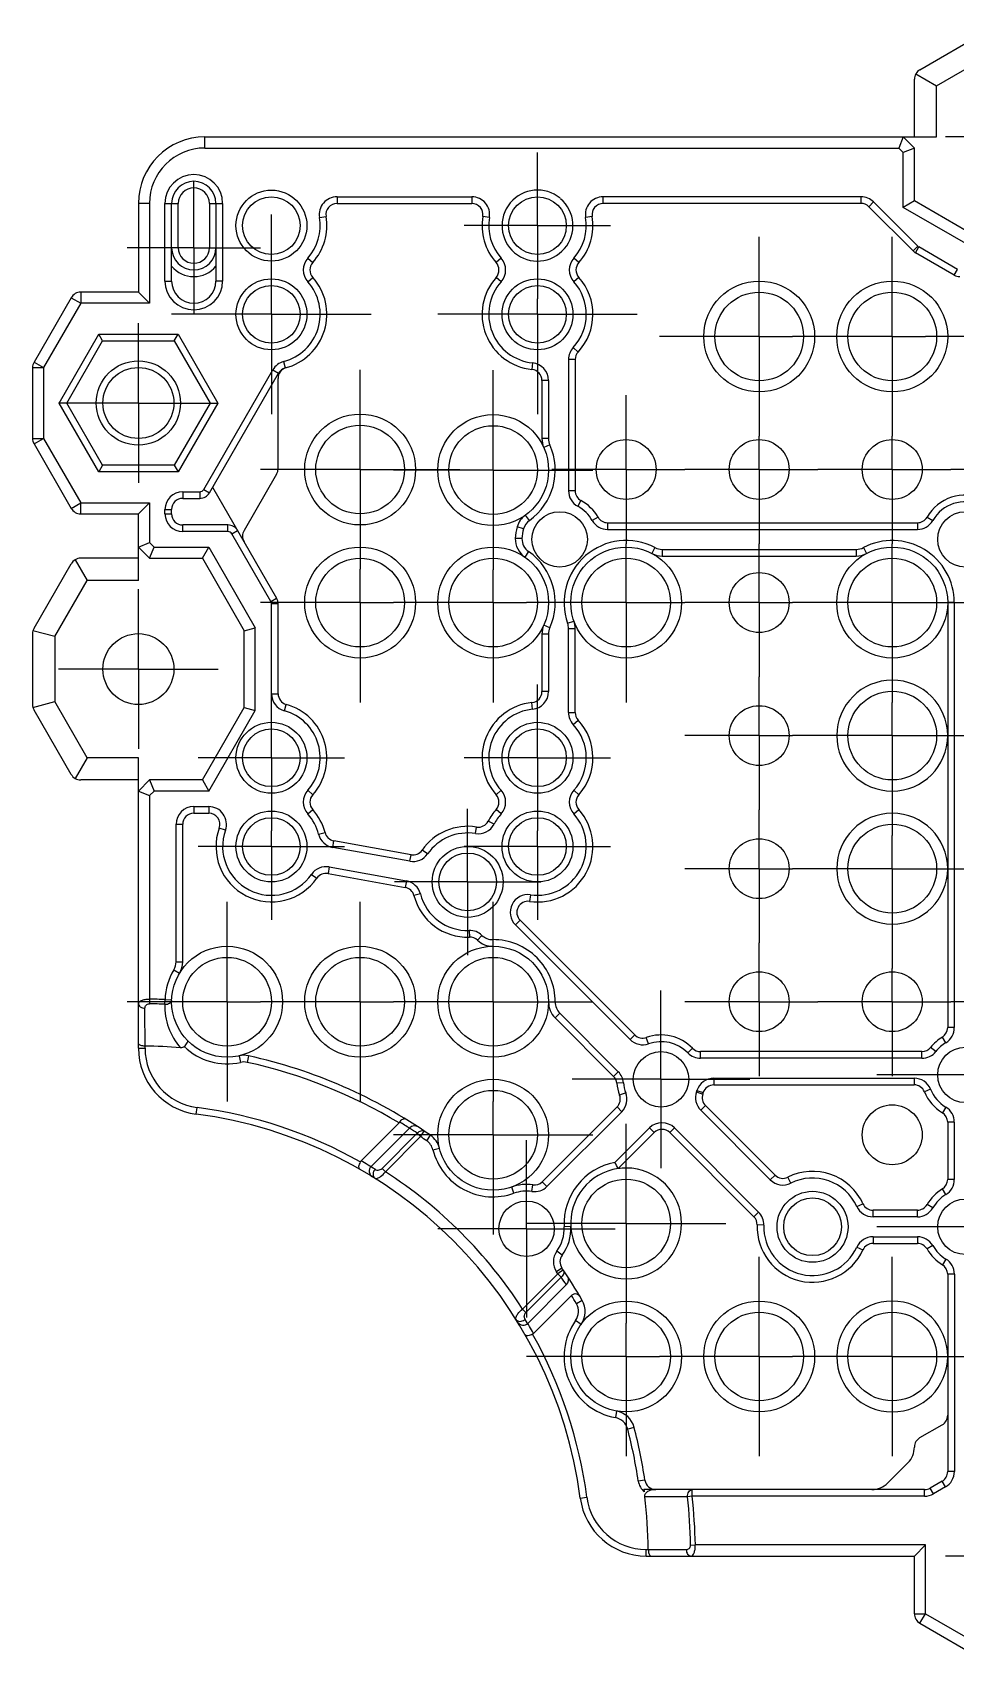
# Model space of a CAD drawing. Header units: millimetres. Extents: x 0 to 297, y 0 to 210.
# Drawn here: x 202.5 to 223.31, y 65.55 to 102.25 of the extents above; entities that cross this region are included whole.
import ezdxf

# ---------------------------------------------------------------- set-up
doc = ezdxf.new("R2010")
doc.units = ezdxf.units.MM
doc.header["$LTSCALE"] = 16.335
doc.linetypes.add('CENTER', pattern=[0.6, 0.375, -0.075, 0.075, -0.075])
doc.layers.get('0').update_dxf_attribs({"linetype": 'CONTINUOUS'})
doc.layers.add('3_ALL_AXES', color=7, linetype='CONTINUOUS')
doc.layers.add('7_ALL_FEATURES', color=7, linetype='CONTINUOUS')

msp = doc.modelspace()

# ---------------------------------------------------------------- linework, layer by layer
at = {"color": 7, "linetype": 'Continuous'}
msp.add_line((222.24002, 70.00205), (221.78291, 69.54495), dxfattribs=at)
for centre, radius, start, end in [((222.63647, 70.35224), 0.25, 120, 179.228127), ((221.88647, 70.35561), 0.5, 315, 360), ((221.42936, 69.8985), 0.5, 270, 315)]:
    msp.add_arc(centre, radius, start, end, dxfattribs=at)
at = {"layer": '3_ALL_AXES', "color": 7, "linetype": 'CENTER'}
for p, q in [((224.88647, 99.8985), (223.08647, 99.8985)), ((213.88647, 98.1485), (213.88647, 99.5485)), ((206.13647, 97.3985), (206.13647, 98.8985)), ((207.88647, 95.8985), (207.88647, 98.1485)), ((213.88647, 97.8985), (213.88647, 98.1485)), ((213.88647, 97.8985), (212.23647, 97.8985)), ((213.88647, 97.8985), (213.88647, 96.2485)), ((213.88647, 97.8985), (215.53647, 97.8985)), ((218.88647, 95.3985), (218.88647, 97.6485)), ((221.88647, 95.3985), (221.88647, 97.6485)), ((206.13647, 97.3985), (204.63647, 97.3985)), ((206.13647, 97.3985), (206.13647, 95.8985)), ((206.13647, 97.3985), (207.63647, 97.3985)), ((213.88647, 95.8985), (213.88647, 96.2485)), ((207.88647, 95.8985), (205.63647, 95.8985)), ((207.88647, 95.8985), (207.88647, 93.6485)), ((207.88647, 95.8985), (210.13647, 95.8985)), ((212.23647, 95.8985), (211.63647, 95.8985)), ((213.88647, 95.8985), (212.23647, 95.8985)), ((213.88647, 95.8985), (213.88647, 94.2485)), ((213.88647, 95.8985), (215.53647, 95.8985)), ((215.53647, 95.8985), (216.13647, 95.8985)), ((204.88647, 93.8985), (204.88647, 95.6985)), ((218.88647, 95.3985), (216.63647, 95.3985)), ((218.88647, 95.3985), (218.88647, 93.1485)), ((218.88647, 95.3985), (219.63647, 95.3985)), ((221.88647, 95.3985), (219.63647, 95.3985)), ((221.88647, 95.3985), (221.88647, 93.1485)), ((221.88647, 95.3985), (222.63647, 95.3985)), ((224.88647, 95.3985), (222.63647, 95.3985)), ((209.88647, 92.3985), (209.88647, 94.6485)), ((212.88647, 92.38652), (212.88647, 94.63652)), ((213.88647, 94.2485), (213.88647, 93.6485)), ((215.88647, 92.3985), (215.88647, 94.0735)), ((204.88647, 93.8985), (203.08647, 93.8985)), ((204.88647, 93.8985), (204.88647, 92.0985)), ((204.88647, 93.8985), (206.68647, 93.8985)), ((218.88647, 92.3985), (218.88647, 93.1485)), ((221.88647, 92.3985), (221.88647, 93.1485)), ((209.88647, 92.3985), (207.63647, 92.3985)), ((209.88647, 92.3985), (209.88647, 90.1485)), ((209.88647, 92.3985), (212.13647, 92.3985)), ((212.88647, 92.38652), (210.63647, 92.38652)), ((212.88647, 92.38652), (212.88647, 90.13652)), ((212.88647, 92.38652), (215.13647, 92.38652)), ((215.88647, 92.3985), (214.21147, 92.3985)), ((215.88647, 92.3985), (215.88647, 90.7235)), ((215.88647, 92.3985), (217.21147, 92.3985)), ((218.88647, 92.3985), (217.21147, 92.3985)), ((218.88647, 92.3985), (218.88647, 90.7235)), ((218.88647, 92.3985), (220.21147, 92.3985)), ((221.88647, 92.3985), (220.21147, 92.3985)), ((221.88647, 92.3985), (221.88647, 90.7235)), ((221.88647, 92.3985), (223.21147, 92.3985)), ((224.88647, 92.3985), (223.21147, 92.3985)), ((215.88647, 89.3985), (215.88647, 90.7235)), ((218.88647, 89.3985), (218.88647, 90.7235)), ((221.88647, 89.3985), (221.88647, 90.7235)), ((209.88647, 89.3985), (209.88647, 90.1485)), ((212.88647, 89.3985), (212.88647, 90.13652)), ((204.88647, 87.8985), (204.88647, 89.6985)), ((209.88647, 89.3985), (207.63647, 89.3985)), ((209.88647, 89.3985), (209.88647, 87.1485)), ((209.88647, 89.3985), (210.63647, 89.3985)), ((212.88647, 89.3985), (210.63647, 89.3985)), ((212.88647, 89.3985), (212.88647, 87.1485)), ((212.88647, 89.3985), (213.63647, 89.3985)), ((215.88647, 89.3985), (213.63647, 89.3985)), ((215.88647, 89.3985), (215.88647, 87.1485)), ((215.88647, 89.3985), (217.21147, 89.3985)), ((218.88647, 89.3985), (217.21147, 89.3985)), ((218.88647, 89.3985), (218.88647, 87.7235)), ((218.88647, 89.3985), (219.63647, 89.3985)), ((221.88647, 89.3985), (219.63647, 89.3985)), ((221.88647, 89.3985), (221.88647, 87.1485)), ((221.88647, 89.3985), (224.13647, 89.3985)), ((204.88647, 87.8985), (203.08647, 87.8985)), ((204.88647, 87.8985), (204.88647, 86.0985)), ((204.88647, 87.8985), (206.68647, 87.8985)), ((207.88647, 85.8985), (207.88647, 87.5485)), ((213.88647, 85.8985), (213.88647, 87.5485)), ((218.88647, 86.3985), (218.88647, 87.7235)), ((221.88647, 86.3985), (221.88647, 87.1485)), ((218.88647, 86.3985), (217.21147, 86.3985)), ((218.88647, 86.3985), (218.88647, 84.7235)), ((218.88647, 86.3985), (219.63647, 86.3985)), ((221.88647, 86.3985), (219.63647, 86.3985)), ((221.88647, 86.3985), (221.88647, 84.1485)), ((221.88647, 86.3985), (224.13647, 86.3985)), ((207.88647, 85.8985), (206.23647, 85.8985)), ((207.88647, 85.8985), (207.88647, 84.2485)), ((207.88647, 85.8985), (209.53647, 85.8985)), ((213.88647, 85.8985), (212.23647, 85.8985)), ((213.88647, 85.8985), (213.88647, 84.2485)), ((213.88647, 85.8985), (215.53647, 85.8985)), ((212.31109, 83.1013), (212.31109, 84.7513)), ((218.88647, 83.3985), (218.88647, 84.7235)), ((207.88647, 83.8985), (207.88647, 84.2485)), ((213.88647, 83.8985), (213.88647, 84.2485)), ((221.88647, 83.3985), (221.88647, 84.1485)), ((207.88647, 83.8985), (206.23647, 83.8985)), ((207.88647, 83.8985), (207.88647, 82.2485)), ((207.88647, 83.8985), (209.53647, 83.8985)), ((213.88647, 83.8985), (212.23647, 83.8985)), ((213.88647, 83.8985), (213.88647, 82.2485)), ((213.88647, 83.8985), (215.53647, 83.8985)), ((218.88647, 83.3985), (217.21147, 83.3985)), ((218.88647, 83.3985), (218.88647, 81.7235)), ((218.88647, 83.3985), (219.63647, 83.3985)), ((221.88647, 83.3985), (219.63647, 83.3985)), ((221.88647, 83.3985), (221.88647, 81.1485)), ((221.88647, 83.3985), (224.13647, 83.3985)), ((212.31109, 83.1013), (210.66109, 83.1013)), ((212.31109, 83.1013), (212.31109, 81.4513)), ((212.31109, 83.1013), (213.96109, 83.1013)), ((206.88647, 80.3985), (206.88647, 82.6485)), ((209.88647, 80.3985), (209.88647, 82.6485)), ((212.88647, 80.3985), (212.88647, 82.6485)), ((218.88647, 80.3985), (218.88647, 81.7235)), ((221.88647, 80.3985), (221.88647, 81.1485)), ((206.88647, 80.3985), (204.63647, 80.3985)), ((206.88647, 80.3985), (206.88647, 78.1485)), ((206.88647, 80.3985), (207.63647, 80.3985)), ((209.88647, 80.3985), (207.63647, 80.3985)), ((209.88647, 80.3985), (209.88647, 78.1485)), ((209.88647, 80.3985), (210.63647, 80.3985)), ((212.88647, 80.3985), (210.63647, 80.3985)), ((212.88647, 80.3985), (212.88647, 78.1485)), ((212.88647, 80.3985), (215.13647, 80.3985)), ((216.67147, 78.6485), (216.67147, 80.6485)), ((218.88647, 80.3985), (217.21147, 80.3985)), ((218.88647, 80.3985), (218.88647, 78.7235)), ((218.88647, 80.3985), (220.21147, 80.3985)), ((221.88647, 80.3985), (220.21147, 80.3985)), ((221.88647, 80.3985), (221.88647, 78.7235)), ((221.88647, 80.3985), (223.21147, 80.3985)), ((224.88647, 80.3985), (223.21147, 80.3985)), ((216.67147, 78.6485), (214.67147, 78.6485)), ((216.67147, 78.6485), (216.67147, 76.6485)), ((216.67147, 78.6485), (218.67147, 78.6485)), ((223.53647, 78.7485), (221.53647, 78.7485)), ((212.88647, 77.3985), (212.88647, 78.1485)), ((215.88647, 75.3985), (215.88647, 77.6485)), ((212.88647, 77.3985), (210.63647, 77.3985)), ((212.88647, 77.3985), (212.88647, 75.1485)), ((212.88647, 77.3985), (215.13647, 77.3985)), ((213.63968, 75.27832), (213.63968, 77.27832)), ((213.63968, 75.27832), (211.63968, 75.27832)), ((215.88647, 75.3985), (213.63647, 75.3985)), ((213.63968, 75.27832), (213.63968, 73.27832)), ((213.63968, 75.27832), (215.63968, 75.27832)), ((215.88647, 75.3985), (215.88647, 73.1485)), ((215.88647, 75.3985), (218.13647, 75.3985)), ((223.53647, 75.32312), (221.53647, 75.32312)), ((218.88647, 72.3985), (218.88647, 74.6485)), ((221.88647, 72.3985), (221.88647, 74.6485)), ((215.88647, 72.3985), (215.88647, 73.1485)), ((215.88647, 72.3985), (213.63647, 72.3985)), ((215.88647, 72.3985), (215.88647, 70.1485)), ((215.88647, 72.3985), (216.63647, 72.3985)), ((218.88647, 72.3985), (216.63647, 72.3985)), ((218.88647, 72.3985), (218.88647, 70.1485)), ((218.88647, 72.3985), (219.63647, 72.3985)), ((221.88647, 72.3985), (219.63647, 72.3985)), ((221.88647, 72.3985), (221.88647, 70.1485)), ((221.88647, 72.3985), (224.13647, 72.3985)), ((224.88647, 67.8985), (223.08647, 67.8985))]:
    msp.add_line(p, q, dxfattribs=at)
at = {"layer": '3_ALL_AXES', "color": 7, "linetype": 'Continuous'}
msp.add_line((206.38647, 99.6485), (222.03291, 99.6485), dxfattribs=at)
for centre, radius in [((218.88647, 95.3985), 1), ((221.88647, 95.3985), 1), ((209.88647, 92.3985), 1), ((212.88647, 92.38652), 1), ((214.38647, 90.8235), 0.625), ((223.53647, 90.8235), 0.625), ((209.88647, 89.3985), 1), ((212.88647, 89.3985), 1), ((215.88647, 89.3985), 1), ((221.88647, 89.3985), 1), ((204.88647, 87.8985), 0.8), ((221.88647, 86.3985), 1), ((221.88647, 83.3985), 1), ((206.88647, 80.3985), 1), ((209.88647, 80.3985), 1), ((212.88647, 80.3985), 1), ((223.53647, 78.7485), 0.625), ((216.67147, 78.6485), 0.625), ((212.88647, 77.3985), 1), ((215.88647, 75.3985), 1), ((213.63968, 75.27832), 0.625), ((223.53647, 75.32312), 0.625), ((215.88647, 72.3985), 1), ((218.88647, 72.3985), 1), ((221.88647, 72.3985), 1)]:
    msp.add_circle(centre, radius, dxfattribs=at)
for centre, start, end in [((221.88647, 86.3985), 270, 90), ((221.88647, 83.3985), 270, 90), ((215.88647, 75.3985), 90, 98.329336), ((215.88647, 75.3985), 184.281724, 270), ((221.88647, 72.3985), 270, 90)]:
    msp.add_arc(centre, 1.25, start, end, dxfattribs=at)
at = {"layer": '7_ALL_FEATURES', "color": 7, "linetype": 'Continuous'}
for p, q in [((222.51147, 101.41405), (223.96243, 102.25176)), ((222.88647, 101.0532), (224.15442, 101.78525)), ((222.41996, 101.32254), (222.88647, 101.0532)), ((222.38647, 99.8985), (222.38647, 101.19754)), ((222.88647, 99.8985), (222.88647, 101.0532)), ((206.38647, 99.6485), (206.38647, 99.8985)), ((206.38647, 99.8985), (222.88647, 99.8985)), ((222.13647, 99.8985), (222.03291, 99.6485)), ((222.38647, 99.6485), (222.13647, 99.8985)), ((222.13647, 99.54495), (222.03291, 99.6485)), ((222.38647, 99.6485), (222.13647, 99.54495)), ((222.13647, 98.31079), (222.13647, 99.54495)), ((222.38647, 98.45513), (222.38647, 99.6485)), ((204.88647, 98.3985), (204.88647, 96.3985)), ((205.13647, 98.3985), (204.88647, 98.3985)), ((205.13647, 98.3985), (205.13647, 96.1485)), ((205.48647, 96.6485), (205.48647, 98.3985)), ((205.48647, 98.3985), (205.78647, 98.3985)), ((205.63647, 96.6485), (205.63647, 98.3985)), ((205.78647, 97.3985), (205.78647, 98.3985)), ((206.48647, 98.3985), (206.48647, 97.3985)), ((206.48647, 98.3985), (206.78647, 98.3985)), ((206.63647, 98.3985), (206.63647, 96.6485)), ((206.78647, 98.3985), (206.78647, 96.6485)), ((209.36549, 98.5485), (209.36549, 98.3985)), ((209.36549, 98.5485), (212.40745, 98.5485)), ((209.36549, 98.3985), (212.40745, 98.3985)), ((212.40745, 98.5485), (212.40745, 98.3985)), ((215.36549, 98.3985), (215.36549, 98.5485)), ((221.18291, 98.5485), (215.36549, 98.5485)), ((221.18291, 98.3985), (215.36549, 98.3985)), ((221.18291, 98.3985), (221.18291, 98.5485)), ((221.35969, 98.32528), (221.46576, 98.43134)), ((222.46471, 97.43239), (221.46576, 98.43134)), ((222.38647, 98.45513), (222.13647, 98.31079)), ((224.02044, 97.51175), (222.38647, 98.45513)), ((208.97108, 98.08183), (209.11898, 98.10683)), ((212.80185, 98.08183), (212.65395, 98.10683)), ((215.11898, 98.10683), (214.97108, 98.08183)), ((222.35864, 97.32633), (221.35969, 98.32528)), ((223.95345, 97.26175), (222.13647, 98.31079)), ((205.78647, 97.3985), (205.63647, 97.3985)), ((206.48647, 97.3985), (206.63647, 97.3985)), ((222.35864, 97.32633), (222.46471, 97.43239)), ((222.41042, 97.2866), (222.48542, 97.4165)), ((223.28441, 96.78199), (222.41042, 97.2866)), ((223.35941, 96.9119), (222.48542, 97.4165)), ((208.70636, 97.16517), (208.81816, 97.06517)), ((213.06657, 97.16517), (212.95477, 97.06517)), ((214.81816, 97.06517), (214.70636, 97.16517)), ((223.28441, 96.78199), (223.35941, 96.9119)), ((205.48647, 96.6485), (205.63647, 96.6485)), ((206.78647, 96.6485), (206.63647, 96.6485)), ((208.70636, 96.63183), (208.81816, 96.73183)), ((213.06657, 96.63183), (212.95477, 96.73183)), ((214.81816, 96.73183), (214.70636, 96.63183)), ((203.37092, 96.2735), (202.53321, 94.82254)), ((203.37092, 96.2735), (203.58743, 96.1485)), ((203.58743, 96.3985), (203.58743, 96.1485)), ((204.88647, 96.3985), (203.58743, 96.3985)), ((205.13647, 96.1485), (204.88647, 96.3985)), ((203.58743, 96.1485), (202.74971, 94.69754)), ((205.13647, 96.1485), (203.58743, 96.1485)), ((203.09668, 93.8985), (203.99157, 95.4485)), ((204.07818, 95.2985), (203.99157, 95.4485)), ((203.99157, 95.4485), (205.78136, 95.4485)), ((205.69476, 95.2985), (205.78136, 95.4485)), ((205.78136, 95.4485), (206.67625, 93.8985)), ((203.26989, 93.8985), (204.07818, 95.2985)), ((204.07818, 95.2985), (205.69476, 95.2985)), ((205.69476, 95.2985), (206.50305, 93.8985)), ((214.80313, 95.04866), (214.69313, 95.15064)), ((202.53321, 94.82254), (202.74971, 94.69754)), ((208.16244, 94.83368), (208.20007, 94.68848)), ((213.77647, 94.80401), (213.76147, 94.65477)), ((214.58647, 94.8787), (214.58647, 91.92009)), ((214.73647, 94.8787), (214.58647, 94.8787)), ((214.73647, 94.8787), (214.73647, 91.92009)), ((202.49971, 94.69754), (202.49971, 93.09946)), ((202.49971, 94.69754), (202.74971, 94.69754)), ((202.74971, 94.69754), (202.74971, 93.09946)), ((206.35871, 91.9485), (207.91639, 94.64648)), ((206.48861, 91.8735), (208.04629, 94.57148)), ((207.91639, 94.64648), (208.04629, 94.57148)), ((208.03647, 92.42145), (208.03647, 94.45282)), ((213.98647, 94.40602), (213.98647, 93.09539)), ((214.13647, 94.40602), (213.98647, 94.40602)), ((214.13647, 94.40602), (214.13647, 93.09539)), ((203.99157, 92.3485), (203.09668, 93.8985)), ((203.26989, 93.8985), (203.09668, 93.8985)), ((204.07818, 92.4985), (203.26989, 93.8985)), ((206.50305, 93.8985), (205.69476, 92.4985)), ((206.67625, 93.8985), (205.78136, 92.3485)), ((206.50305, 93.8985), (206.67625, 93.8985)), ((202.49971, 93.09946), (202.74971, 93.09946)), ((202.53321, 92.97446), (202.74971, 93.09946)), ((202.53321, 92.97446), (203.37092, 91.5235)), ((202.74971, 93.09946), (203.58743, 91.6485)), ((214.13647, 93.09539), (213.98647, 93.09539)), ((214.16647, 92.95362), (214.02932, 92.89286)), ((204.07818, 92.4985), (203.99157, 92.3485)), ((205.78136, 92.3485), (203.99157, 92.3485)), ((205.69476, 92.4985), (204.07818, 92.4985)), ((205.69476, 92.4985), (205.78136, 92.3485)), ((208.00297, 92.29645), (207.26804, 91.0235)), ((205.88647, 91.8985), (205.88647, 91.7485)), ((205.88647, 91.8985), (206.27211, 91.8985)), ((206.27211, 91.8985), (206.27211, 91.7485)), ((206.35871, 91.9485), (206.48861, 91.8735)), ((206.56078, 91.9985), (208.00297, 89.50055)), ((214.73647, 91.92009), (214.58647, 91.92009)), ((203.37092, 91.5235), (203.58743, 91.6485)), ((203.58743, 91.3985), (203.58743, 91.6485)), ((203.58743, 91.6485), (205.13647, 91.6485)), ((204.88647, 91.3985), (205.13647, 91.6485)), ((205.13647, 91.6485), (205.13647, 90.75205)), ((205.48647, 91.3985), (205.48647, 91.4985)), ((205.48647, 91.4985), (205.63647, 91.4985)), ((205.63647, 91.3985), (205.63647, 91.4985)), ((205.88647, 91.7485), (206.27211, 91.7485)), ((214.86647, 91.70077), (214.79447, 91.56918)), ((203.58743, 91.3985), (204.88647, 91.3985)), ((204.88647, 89.8985), (204.88647, 91.3985)), ((205.48647, 91.3985), (205.63647, 91.3985)), ((205.88647, 90.9985), (205.88647, 91.1485)), ((206.90719, 91.1485), (205.88647, 91.1485)), ((206.90719, 90.9985), (206.90719, 91.1485)), ((213.5711, 91.06368), (213.42722, 91.10606)), ((213.70277, 91.24913), (213.61531, 91.37099)), ((215.25249, 91.3235), (215.12259, 91.2485)), ((215.469, 91.1985), (215.469, 91.0485)), ((215.469, 91.1985), (222.45393, 91.1985)), ((215.469, 91.0485), (222.45393, 91.0485)), ((222.45393, 91.1985), (222.45393, 91.0485)), ((222.67044, 91.3235), (222.80034, 91.2485)), ((204.88647, 90.6485), (205.13647, 90.75205)), ((205.13647, 90.75205), (205.24002, 90.6485)), ((206.90719, 90.9985), (205.88647, 90.9985)), ((206.99379, 90.9485), (207.1237, 91.0235)), ((207.87307, 89.42555), (206.99379, 90.9485)), ((213.53667, 90.8423), (213.38671, 90.84561)), ((203.46243, 90.36501), (203.73177, 89.8985)), ((204.88647, 90.3985), (203.58743, 90.3985)), ((204.88647, 90.6485), (205.13647, 90.3985)), ((205.13647, 90.3985), (205.24002, 90.6485)), ((205.13647, 90.3985), (206.32984, 90.3985)), ((205.24002, 90.6485), (206.47418, 90.6485)), ((206.32984, 90.3985), (206.47418, 90.6485)), ((206.32984, 90.3985), (207.27322, 88.76453)), ((206.47418, 90.6485), (207.52322, 88.83151)), ((213.68656, 90.54735), (213.60084, 90.42426)), ((216.53639, 90.6385), (216.46675, 90.50564)), ((216.69887, 90.5985), (216.69887, 90.4485)), ((216.69887, 90.5985), (221.07406, 90.5985)), ((216.69887, 90.4485), (221.07406, 90.4485)), ((221.07406, 90.5985), (221.07406, 90.4485)), ((221.23654, 90.6385), (221.30618, 90.50564)), ((202.53321, 88.82254), (203.37092, 90.2735)), ((202.99971, 88.63055), (203.73177, 89.8985)), ((204.88647, 89.8985), (203.73177, 89.8985)), ((207.87307, 89.42555), (208.00297, 89.50055)), ((207.88647, 87.34418), (207.88647, 89.37555)), ((207.88647, 89.37555), (208.03647, 89.37555)), ((208.03647, 87.34418), (208.03647, 89.37555)), ((223.13647, 89.3985), (223.13647, 79.81621)), ((223.28647, 89.3985), (223.13647, 89.3985)), ((223.28647, 89.3985), (223.28647, 79.81621)), ((207.27322, 88.76453), (207.52322, 88.83151)), ((207.52322, 86.96549), (207.52322, 88.83151)), ((214.16647, 88.8314), (214.02932, 88.89216)), ((214.56647, 88.93202), (214.70789, 88.982)), ((202.49971, 88.69754), (202.49971, 87.09946)), ((202.99971, 88.63055), (202.50823, 88.76224)), ((202.99971, 88.63055), (202.99971, 87.16645)), ((207.27322, 87.03248), (207.27322, 88.76453)), ((213.98647, 88.68963), (213.98647, 87.39098)), ((214.13647, 88.68963), (213.98647, 88.68963)), ((214.13647, 88.68963), (214.13647, 87.39098)), ((214.58647, 86.91831), (214.58647, 88.81541)), ((214.58647, 88.81541), (214.73647, 88.81541)), ((214.73647, 86.91831), (214.73647, 88.81541)), ((214.13647, 87.39098), (213.98647, 87.39098)), ((202.50823, 87.03476), (202.99971, 87.16645)), ((203.73177, 85.8985), (202.99971, 87.16645)), ((206.32984, 85.3985), (207.27322, 87.03248)), ((207.27322, 87.03248), (207.52322, 86.96549)), ((207.88647, 87.34418), (208.03647, 87.34418)), ((208.1798, 86.95867), (208.2198, 87.10324)), ((213.77647, 86.99299), (213.76147, 87.14224)), ((203.37092, 85.5235), (202.53321, 86.97446)), ((206.47418, 85.1485), (207.52322, 86.96549)), ((214.58647, 86.91831), (214.73647, 86.91831)), ((214.69313, 86.64636), (214.80313, 86.74834)), ((203.73177, 85.8985), (203.46243, 85.43199)), ((204.88647, 85.8985), (203.73177, 85.8985)), ((204.88647, 79.35068), (204.88647, 85.8985)), ((204.88647, 85.3985), (203.58743, 85.3985)), ((205.13647, 85.3985), (204.88647, 85.1485)), ((206.32984, 85.3985), (205.13647, 85.3985)), ((205.13647, 85.3985), (205.24002, 85.1485)), ((206.32984, 85.3985), (206.47418, 85.1485)), ((208.70636, 85.16517), (208.81816, 85.06517)), ((213.06657, 85.16517), (212.95477, 85.06517)), ((214.70636, 85.16517), (214.81816, 85.06517)), ((204.88647, 85.1485), (205.13647, 85.04495)), ((205.24002, 85.1485), (205.13647, 85.04495)), ((205.13647, 85.04495), (205.13647, 80.45815)), ((206.47418, 85.1485), (205.24002, 85.1485)), ((206.13647, 84.7985), (206.13647, 84.6485)), ((206.13647, 84.7985), (206.47225, 84.7985)), ((206.47225, 84.7985), (206.47225, 84.6485)), ((206.13647, 84.6485), (206.47225, 84.6485)), ((208.70636, 84.63183), (208.81816, 84.73183)), ((212.90807, 84.40124), (212.77465, 84.46979)), ((213.06657, 84.63183), (212.95477, 84.73183)), ((214.70636, 84.63183), (214.81816, 84.73183)), ((205.73647, 81.29989), (205.73647, 84.3985)), ((205.73647, 84.3985), (205.88647, 84.3985)), ((205.88647, 81.29989), (205.88647, 84.3985)), ((206.84938, 84.26517), (206.70795, 84.31517)), ((208.95163, 84.17313), (209.09688, 84.21058)), ((212.48802, 84.18925), (212.51212, 84.3373)), ((209.26804, 83.87934), (209.29463, 84.02696)), ((211.00847, 83.56576), (209.26804, 83.87934)), ((211.03507, 83.71338), (209.29463, 84.02696)), ((211.00847, 83.56576), (211.03507, 83.71338)), ((211.4079, 83.73118), (211.28471, 83.81677)), ((209.18925, 83.43629), (209.16266, 83.28866)), ((209.18925, 83.43629), (210.92969, 83.1227)), ((208.78983, 83.27086), (208.91302, 83.18527)), ((209.16266, 83.28866), (210.90309, 82.97508)), ((210.92969, 83.1227), (210.90309, 82.97508)), ((211.2461, 82.82891), (211.10085, 82.79146)), ((213.72827, 82.80994), (213.7067, 82.66149)), ((213.3879, 82.13125), (213.49397, 82.23732)), ((216.08026, 79.65103), (213.49397, 82.23732)), ((212.34669, 82.00411), (212.35152, 81.85419)), ((212.63485, 81.89453), (212.53162, 81.7857)), ((215.9742, 79.54496), (213.3879, 82.13125)), ((212.87786, 81.79847), (212.87879, 81.64848)), ((205.73647, 81.29989), (205.88647, 81.29989)), ((205.68647, 81.11961), (205.81504, 81.04235)), ((205.13647, 80.45815), (205.13436, 80.3521)), ((205.48221, 80.34031), (205.48728, 80.44626)), ((205.48728, 80.44626), (205.63719, 80.44114)), ((214.28644, 80.3899), (214.13644, 80.39082)), ((205.03647, 79.35068), (205.03519, 80.25367)), ((214.38895, 80.14026), (214.28288, 80.03419)), ((214.28288, 80.03419), (215.60322, 78.71386)), ((214.38895, 80.14026), (215.70928, 78.81992)), ((223.28647, 79.81621), (223.13647, 79.81621)), ((204.88647, 79.35068), (205.03647, 79.35068)), ((215.9742, 79.54496), (216.08026, 79.65103)), ((216.38966, 79.45043), (216.33992, 79.59194)), ((217.27849, 79.2435), (217.38561, 79.3485)), ((222.86955, 79.2755), (222.75186, 79.3685)), ((223.09447, 79.47454), (223.01647, 79.60267)), ((207.15611, 79.17793), (207.18846, 79.03146)), ((207.37154, 79.17799), (207.33927, 79.0315)), ((217.56414, 79.1235), (217.56414, 79.2735)), ((222.55571, 79.2735), (217.56414, 79.2735)), ((222.55571, 79.1235), (217.56414, 79.1235)), ((222.55571, 79.1235), (222.55571, 79.2735)), ((215.70928, 78.81992), (215.60322, 78.71386)), ((215.82485, 78.57273), (215.67545, 78.55936)), ((217.86389, 78.6735), (217.86389, 78.5235)), ((217.86389, 78.6735), (222.38023, 78.6735)), ((222.38023, 78.6735), (222.38023, 78.5235)), ((215.87761, 78.3447), (215.73752, 78.29108)), ((217.47339, 78.36669), (217.61491, 78.31696)), ((217.48231, 78.3935), (217.62541, 78.3485)), ((217.86389, 78.5235), (222.38023, 78.5235)), ((222.75023, 78.4255), (222.61148, 78.3685)), ((206.19166, 77.86339), (206.21114, 78.01212)), ((215.68081, 78.02495), (213.99464, 76.33878)), ((215.78688, 77.91889), (214.1007, 76.23271)), ((215.78688, 77.91889), (215.68081, 78.02495)), ((217.56792, 77.95123), (217.67399, 78.0573)), ((219.13669, 76.38247), (217.56792, 77.95123)), ((219.24276, 76.48853), (217.67399, 78.0573)), ((223.09453, 78.02242), (223.01654, 77.89429)), ((210.76489, 77.66601), (209.9079, 76.80902)), ((211.00659, 77.55415), (210.13716, 76.68473)), ((211.25058, 77.35673), (211.33432, 77.48118)), ((215.63337, 76.77543), (216.41073, 77.55279)), ((216.41073, 77.55279), (216.5168, 77.44672)), ((216.97642, 77.55279), (216.87035, 77.44672)), ((216.97642, 77.55279), (218.87295, 75.65626)), ((223.28656, 77.68076), (223.13656, 77.68075)), ((223.13656, 77.68075), (223.13664, 76.39095)), ((223.28656, 77.68076), (223.28664, 76.39096)), ((210.3814, 76.63755), (211.17558, 77.43173)), ((210.4564, 76.56255), (211.25058, 77.35673)), ((211.25058, 77.35673), (211.17558, 77.43173)), ((211.38802, 77.26278), (211.47357, 77.386)), ((211.52802, 77.05993), (211.67357, 77.0962)), ((215.70539, 76.63532), (216.5168, 77.44672)), ((216.87035, 77.44672), (218.76688, 75.55019)), ((210.3814, 76.63755), (210.4564, 76.56255)), ((219.13669, 76.38247), (219.24276, 76.48853)), ((219.59813, 76.30739), (219.53115, 76.44161)), ((223.28664, 76.39096), (223.13664, 76.39095)), ((213.35513, 76.07928), (213.30492, 76.22062)), ((213.76084, 76.11964), (213.78222, 76.26811)), ((214.1007, 76.23271), (213.99464, 76.33878)), ((223.09459, 76.04924), (223.01661, 76.17737)), ((218.87295, 75.65626), (218.76688, 75.55019)), ((221.08923, 75.78146), (221.22559, 75.84396)), ((221.45285, 75.54812), (221.45285, 75.69812)), ((222.45393, 75.69812), (221.45285, 75.69812)), ((222.45393, 75.54812), (222.45393, 75.69812)), ((222.80034, 75.74812), (222.67044, 75.82312)), ((214.63825, 75.33173), (214.48846, 75.32372)), ((218.98988, 75.36), (218.83996, 75.36503)), ((222.45393, 75.54812), (221.45285, 75.54812)), ((221.45285, 75.09812), (221.45285, 74.94812)), ((221.45285, 75.09812), (222.45393, 75.09812)), ((221.45285, 74.94812), (222.45393, 74.94812)), ((222.45393, 75.09812), (222.45393, 74.94812)), ((222.80034, 74.89812), (222.67044, 74.82312)), ((214.44312, 74.68293), (214.3226, 74.77224)), ((221.08923, 74.86479), (221.22559, 74.80229)), ((223.09468, 74.59695), (223.01671, 74.46881)), ((213.55052, 73.46844), (214.34469, 74.26262)), ((213.62552, 73.39344), (214.41969, 74.18762)), ((214.43725, 74.3935), (214.31321, 74.30915)), ((214.37701, 74.28376), (214.34469, 74.26262)), ((214.34469, 74.26262), (214.41969, 74.18762)), ((214.4067, 74.30434), (214.37701, 74.28376)), ((214.46914, 74.34635), (214.4067, 74.30434)), ((223.28677, 74.25525), (223.13677, 74.25524)), ((223.13677, 74.25524), (223.13705, 69.80411)), ((223.28677, 74.25525), (223.28705, 69.80412)), ((213.67269, 73.14919), (214.54212, 74.01862)), ((213.55052, 73.46844), (213.62552, 73.39344)), ((213.79698, 72.91993), (214.65397, 73.77692)), ((214.89465, 73.6638), (214.76468, 73.58893)), ((214.86856, 73.12401), (214.74641, 73.21108)), ((215.66892, 71.16758), (215.64282, 71.01987)), ((222.51147, 70.56875), (223.01197, 70.85771)), ((216.06586, 70.80085), (215.92067, 70.76316)), ((223.28705, 69.80412), (223.13705, 69.80411)), ((216.30874, 69.61142), (216.1604, 69.58918)), ((222.61756, 69.3985), (216.2849, 69.3985)), ((217.37585, 69.2485), (217.37585, 69.3985)), ((222.61756, 69.2485), (222.61756, 69.3985)), ((223.01205, 69.58759), (222.74256, 69.43199)), ((222.81756, 69.30209), (222.74256, 69.43199)), ((223.08705, 69.45768), (222.81756, 69.30209)), ((223.08705, 69.45768), (223.01205, 69.58759)), ((214.85135, 69.2037), (215.00008, 69.22318)), ((217.2704, 69.2371), (216.3084, 69.23616)), ((217.37585, 69.2485), (217.2704, 69.2371)), ((222.61756, 69.2485), (217.37585, 69.2485)), ((216.33865, 67.8985), (216.33865, 68.0485)), ((216.33865, 68.0485), (217.24164, 68.04722)), ((217.34007, 68.14639), (217.44611, 68.1485)), ((222.63647, 68.1485), (217.44611, 68.1485)), ((222.63647, 68.1485), (222.38647, 67.8985)), ((222.63647, 66.59946), (222.63647, 68.1485)), ((216.33865, 67.8985), (222.38647, 67.8985)), ((222.38647, 66.59946), (222.38647, 67.8985)), ((222.38647, 66.59946), (222.63647, 66.59946)), ((222.51147, 66.38296), (222.63647, 66.59946)), ((222.63647, 66.59946), (224.08743, 65.76175)), ((222.51147, 66.38296), (223.96243, 65.54524))]:
    msp.add_line(p, q, dxfattribs=at)
for centre, radius in [((207.88647, 97.8985), 0.8), ((207.88647, 97.8985), 0.65), ((213.88647, 97.8985), 0.65), ((207.88647, 95.8985), 0.8), ((207.88647, 95.8985), 0.65), ((213.88647, 95.8985), 0.8), ((213.88647, 95.8985), 0.65), ((218.88647, 95.3985), 1.25), ((221.88647, 95.3985), 1.25), ((204.88647, 93.8985), 0.95), ((204.88647, 93.8985), 0.8), ((209.88647, 92.3985), 1.25), ((212.88647, 92.38652), 1.25), ((215.88647, 92.3985), 0.675), ((218.88647, 92.3985), 0.675), ((221.88647, 92.3985), 0.675), ((209.88647, 89.3985), 1.25), ((212.88647, 89.3985), 1.25), ((215.88647, 89.3985), 1.25), ((221.88647, 89.3985), 1.25), ((218.88647, 89.3985), 0.675), ((218.88647, 86.3985), 0.675), ((207.88647, 85.8985), 0.8), ((213.88647, 85.8985), 0.8), ((207.88647, 85.8985), 0.65), ((213.88647, 85.8985), 0.65), ((207.88647, 83.8985), 0.8), ((207.88647, 83.8985), 0.65), ((213.88647, 83.8985), 0.8), ((213.88647, 83.8985), 0.65), ((218.88647, 83.3985), 0.675), ((212.31109, 83.1013), 0.8), ((212.31109, 83.1013), 0.65), ((206.88647, 80.3985), 1.25), ((209.88647, 80.3985), 1.25), ((212.88647, 80.3985), 1.25), ((218.88647, 80.3985), 0.675), ((221.88647, 80.3985), 0.675), ((212.88647, 77.3985), 1.25), ((221.88647, 77.3985), 0.675), ((220.08926, 75.32312), 0.8), ((220.08926, 75.32312), 0.65), ((215.88647, 72.3985), 1.25), ((218.88647, 72.3985), 1.25)]:
    msp.add_circle(centre, radius, dxfattribs=at)
for centre, radius, start, end in [((222.63647, 101.19754), 0.25, 120, 180), ((206.38647, 98.3985), 1.5, 90, 180), ((206.38647, 98.3985), 1.25, 90, 180), ((206.13647, 98.3985), 0.65, 0, 180), ((206.13647, 98.3985), 0.5, 0, 180), ((206.13647, 98.3985), 0.35, 0, 180), ((209.36549, 98.1485), 0.4, 90, 189.594068), ((209.36549, 98.1485), 0.25, 90, 189.594068), ((212.40745, 98.1485), 0.4, 350.405932, 90), ((212.40745, 98.1485), 0.25, 350.405932, 90), ((213.88647, 97.8985), 0.8, 50.284863, 49.291576), ((215.36549, 98.1485), 0.4, 90, 189.594068), ((215.36549, 98.1485), 0.25, 90, 189.594068), ((221.18291, 98.1485), 0.4, 45, 90), ((221.18291, 98.1485), 0.25, 45, 90), ((207.88647, 97.8985), 1.1, 318.189685, 9.594068), ((207.88647, 97.8985), 1.25, 318.189685, 9.594068), ((213.88647, 97.8985), 1.25, 170.405932, 221.810315), ((213.88647, 97.8985), 1.1, 170.405932, 221.810315), ((213.88647, 97.8985), 1.1, 318.189685, 9.594068), ((213.88647, 97.8985), 1.25, 318.189685, 9.594068), ((206.13647, 97.3985), 0.5, 180, 360), ((206.13647, 97.3985), 0.35, 180, 360), ((222.53542, 97.5031), 0.25, 225, 240), ((222.53542, 97.5031), 0.1, 225, 240), ((206.13647, 97.3985), 0.65, 219.715137, 320.284863), ((209.0045, 96.8985), 0.4, 138.189685, 221.810315), ((209.0045, 96.8985), 0.25, 138.189685, 221.810315), ((212.76843, 96.8985), 0.25, 318.189685, 41.810315), ((212.76843, 96.8985), 0.4, 318.189685, 41.810315), ((215.0045, 96.8985), 0.4, 138.189685, 221.810315), ((215.0045, 96.8985), 0.25, 138.189685, 221.810315), ((206.13647, 96.6485), 0.65, 180, 360), ((206.13647, 96.6485), 0.5, 180, 360), ((207.88647, 95.8985), 1.1, 284.529992, 41.810315), ((207.88647, 95.8985), 1.25, 284.529992, 41.810315), ((213.88647, 95.8985), 1.25, 138.189685, 264.26083), ((213.88647, 95.8985), 1.1, 138.189685, 264.26083), ((213.88647, 95.8985), 1.1, 317.166572, 41.810315), ((213.88647, 95.8985), 1.25, 317.166572, 41.810315), ((223.40941, 96.9985), 0.25, 240, 270), ((203.58743, 96.1485), 0.25, 90, 150), ((214.98647, 94.8787), 0.4, 137.166572, 180), ((202.74971, 94.69754), 0.25, 150, 180), ((208.2628, 94.44648), 0.4, 104.529992, 150), ((213.73647, 94.40602), 0.4, 0, 84.26083), ((214.98647, 94.8787), 0.25, 137.166572, 180), ((208.28647, 94.45282), 0.25, 107.807149, 180), ((208.2628, 94.44648), 0.25, 104.529992, 150), ((213.73647, 94.40602), 0.25, 0, 84.26083), ((202.74971, 93.09946), 0.25, 180, 210), ((212.88647, 92.38652), 1.4, 305.666886, 23.895508), ((214.48647, 93.09539), 0.5, 180, 203.895508), ((214.48647, 93.09539), 0.35, 180, 203.895508), ((207.78647, 92.42145), 0.25, 330, 360), ((205.88647, 91.4985), 0.4, 90, 180), ((206.27211, 91.9985), 0.1, 270, 330), ((206.27211, 91.9985), 0.25, 270, 330), ((214.98647, 91.92009), 0.4, 180, 241.314598), ((214.98647, 91.92009), 0.25, 180, 241.314598), ((223.53647, 90.8235), 1, 66.438608, 150), ((203.58743, 91.6485), 0.25, 210, 270), ((205.88647, 91.4985), 0.25, 90, 180), ((214.38647, 90.8235), 0.85, 30, 61.314598), ((214.38647, 90.8235), 1, 30, 61.314598), ((223.53647, 90.8235), 0.85, 66.438608, 150), ((205.88647, 91.3985), 0.4, 180, 270), ((205.88647, 91.3985), 0.25, 180, 270), ((206.90719, 90.8985), 0.25, 30, 90), ((214.38647, 90.8235), 1, 163.586774, 178.733026), ((213.90684, 90.96478), 0.5, 125.666886, 163.586774), ((214.38647, 90.8235), 0.85, 163.586774, 178.733026), ((213.90684, 90.96478), 0.35, 125.666886, 163.586774), ((215.469, 91.4485), 0.4, 210, 270), ((215.469, 91.4485), 0.25, 210, 270), ((222.45393, 91.4485), 0.25, 270, 330), ((222.45393, 91.4485), 0.4, 270, 330), ((206.90719, 90.8985), 0.1, 30, 90), ((207.48454, 90.8985), 0.25, 150, 210), ((213.88659, 90.83456), 0.5, 178.733026, 235.145218), ((213.88659, 90.83456), 0.35, 178.733026, 235.145218), ((215.88647, 89.3985), 1.4, 62.33955, 199.462951), ((221.88647, 89.3985), 1.4, 0, 117.66045), ((203.58743, 90.1485), 0.25, 90, 150), ((212.88647, 89.3985), 1.4, 336.104492, 55.145218), ((216.69887, 90.9485), 0.5, 242.33955, 270), ((216.69887, 90.9485), 0.35, 242.33955, 270), ((221.07406, 90.9485), 0.35, 270, 297.66045), ((221.07406, 90.9485), 0.5, 270, 297.66045), ((207.78647, 89.37555), 0.1, 0, 30), ((207.78647, 89.37555), 0.25, 0, 30), ((214.48647, 88.68963), 0.5, 156.104492, 180), ((214.48647, 88.68963), 0.35, 156.104492, 180), ((214.23647, 88.81541), 0.35, 0, 19.462951), ((214.23647, 88.81541), 0.5, 0, 19.462951), ((202.74971, 88.69754), 0.25, 150, 180), ((213.73647, 87.39098), 0.25, 275.73917, 360), ((213.73647, 87.39098), 0.4, 275.73917, 360), ((221.88647, 86.3985), 1.25, 90, 270), ((202.74971, 87.09946), 0.25, 180, 210), ((208.28647, 87.34418), 0.4, 180, 254.53399), ((208.28647, 87.34418), 0.25, 180, 254.53399), ((207.88647, 85.8985), 1.25, 318.189685, 74.53399), ((213.88647, 85.8985), 1.25, 95.73917, 221.810315), ((207.88647, 85.8985), 1.1, 318.189685, 74.53399), ((213.88647, 85.8985), 1.1, 95.73917, 221.810315), ((214.98647, 86.91831), 0.4, 180, 222.833428), ((213.88647, 85.8985), 1.1, 318.189685, 42.833428), ((214.98647, 86.91831), 0.25, 180, 222.833428), ((213.88647, 85.8985), 1.25, 318.189685, 42.833428), ((203.58743, 85.6485), 0.25, 210, 270), ((209.0045, 84.8985), 0.4, 138.189685, 221.810315), ((212.76843, 84.8985), 0.4, 318.189685, 41.810315), ((215.0045, 84.8985), 0.4, 138.189685, 221.810315), ((206.13647, 84.3985), 0.4, 90, 180), ((206.47225, 84.3985), 0.4, 340.528779, 90), ((209.0045, 84.8985), 0.25, 138.189685, 221.810315), ((212.76843, 84.8985), 0.25, 318.189685, 41.810315), ((215.0045, 84.8985), 0.25, 138.189685, 221.810315), ((206.13647, 84.3985), 0.25, 90, 180), ((206.47225, 84.3985), 0.25, 340.528779, 90), ((207.88647, 83.8985), 1.1, 14.457749, 41.810315), ((207.88647, 83.8985), 1.25, 14.457749, 41.810315), ((212.55229, 84.58405), 0.25, 260.753255, 332.804171), ((213.88647, 83.8985), 1.25, 138.189685, 152.804171), ((213.88647, 83.8985), 1.1, 138.189685, 152.804171), ((213.88647, 83.8985), 1.25, 261.731476, 41.810315), ((213.88647, 83.8985), 1.1, 261.731476, 41.810315), ((221.88647, 83.3985), 1.25, 90, 270), ((207.88647, 83.8985), 1.25, 160.528779, 325.209095), ((207.88647, 83.8985), 1.1, 160.528779, 325.209095), ((209.33896, 84.273), 0.4, 194.457749, 259.786339), ((209.33896, 84.273), 0.25, 194.457749, 259.786339), ((212.31126, 83.10354), 1.25, 80.753255, 145.209095), ((212.31126, 83.10354), 1.1, 80.753255, 145.209095), ((212.55229, 84.58405), 0.4, 260.753255, 332.804171), ((211.0794, 83.95942), 0.4, 259.786339, 325.209095), ((211.0794, 83.95942), 0.25, 259.786339, 325.209095), ((209.11833, 83.04263), 0.4, 79.786339, 145.209095), ((209.11833, 83.04263), 0.25, 79.786339, 145.209095), ((210.85876, 82.72904), 0.25, 14.457749, 79.786339), ((210.85876, 82.72904), 0.4, 14.457749, 79.786339), ((212.31126, 83.10354), 1.25, 194.457749, 271.84554), ((212.31126, 83.10354), 1.1, 194.457749, 271.84554), ((213.67075, 82.41409), 0.4, 81.731476, 225), ((213.67075, 82.41409), 0.25, 81.731476, 225), ((212.35957, 81.60432), 0.4, 46.512941, 91.84554), ((212.87571, 82.14847), 0.35, 226.512941, 270.352073), ((212.35957, 81.60432), 0.25, 46.512941, 91.84554), ((212.87571, 82.14847), 0.5, 226.512941, 270.352073), ((212.88647, 80.3985), 1.4, 359.647927, 90.352073), ((205.38647, 81.29989), 0.35, 328.997281, 360), ((205.38647, 81.29989), 0.5, 328.997281, 360), ((206.88647, 80.3985), 1.4, 148.997281, 178.045176), ((204.88647, 67.8985), 12.56213, 87.258643, 88.859677), ((214.63643, 80.38775), 0.5, 179.647927, 225), ((214.63643, 80.38775), 0.35, 179.647927, 225), ((204.88647, 67.8985), 12.45607, 87.258643, 88.859677), ((206.88813, 80.29129), 1.40678, 178.00306, 221.486945), ((222.88647, 79.81621), 0.25, 301.332251, 360), ((222.88647, 79.81621), 0.4, 301.332251, 360), ((206.38647, 79.35068), 1.5, 180, 262.537912), ((204.88647, 67.8985), 11.5, 85.272283, 89.252641), ((206.38647, 79.35068), 1.35, 180, 262.537912), ((206.88647, 80.3985), 1.4, 226.348989, 282.457341), ((216.25704, 79.8278), 0.4, 225, 289.362372), ((216.25704, 79.8278), 0.25, 225, 289.362372), ((216.67147, 78.6485), 1, 44.427004, 109.362372), ((216.67147, 78.6485), 0.85, 44.427004, 109.362372), ((217.56414, 79.5235), 0.25, 224.427004, 270), ((222.55571, 79.5235), 0.25, 270, 321.683866), ((223.53647, 78.7485), 1, 121.332251, 141.683866), ((223.53647, 78.7485), 0.85, 121.332251, 141.683866), ((207.26396, 78.6897), 0.5, 77.575196, 102.457341), ((207.26396, 78.6897), 0.35, 77.575196, 102.457341), ((204.88647, 67.8985), 11.4, 58.959033, 77.575196), ((204.88647, 67.8985), 11.55, 55.228023, 77.575196), ((217.56414, 79.5235), 0.4, 224.427004, 270), ((222.55571, 79.5235), 0.4, 270, 321.683866), ((215.42644, 78.53708), 0.25, 5.114019, 45), ((216.67147, 78.6485), 1, 185.114019, 200.941639), ((215.42644, 78.53708), 0.4, 5.114019, 45), ((216.67147, 78.6485), 0.85, 185.114019, 200.941639), ((217.86389, 78.2735), 0.4, 90, 162.542397), ((222.38023, 78.2735), 0.4, 22.333683, 90), ((215.50404, 78.20173), 0.25, 315, 20.941639), ((215.50404, 78.20173), 0.4, 315, 20.941639), ((217.85077, 78.23407), 0.4, 160.637628, 225), ((216.67147, 78.6485), 0.85, 340.637628, 342.542397), ((217.85077, 78.23407), 0.25, 160.637628, 225), ((216.67147, 78.6485), 1, 340.637628, 342.542397), ((217.86389, 78.2735), 0.25, 90, 162.542397), ((222.38023, 78.2735), 0.25, 22.333683, 90), ((223.53647, 78.7485), 1, 202.333683, 238.673003), ((223.53647, 78.7485), 0.85, 202.333683, 238.673003), ((204.88647, 67.8985), 10.05, 7.462088, 82.537912), ((204.88647, 67.8985), 10.2, 60.619031, 82.537912), ((222.88656, 77.68073), 0.25, 0.003522, 58.673003), ((222.88656, 77.68073), 0.4, 0.003522, 58.673003), ((204.9465, 68.19343), 11.14193, 58.116397, 58.420614), ((204.74099, 67.86319), 11.5309, 57.427022, 58.116028), ((204.83219, 68.00538), 11.36198, 57.122486, 57.428527), ((204.81143, 67.97345), 11.40007, 56.064754, 57.122011), ((211.11265, 77.44809), 0.15, 56.896262, 135), ((216.69357, 77.26995), 0.4, 45, 135), ((216.69357, 77.26995), 0.25, 45, 135), ((204.88647, 67.8985), 11.4, 55.228023, 56.064752), ((211.18841, 76.97528), 0.35, 13.995092, 55.228023), ((211.18841, 76.97528), 0.5, 13.995092, 55.228023), ((204.81147, 67.9735), 10.2, 57.961767, 60.023146), ((212.88647, 77.3985), 1.4, 193.995092, 289.557999), ((215.88647, 75.3985), 1.4, 100.41521, 183.061866), ((208.14498, 72.83821), 8.46037, 26.667446, 27.734368), ((210.24322, 76.57866), 0.15, 135, 238.320161), ((204.88647, 67.8985), 10.3, 32.736122, 57.263878), ((215.88647, 75.3985), 1.25, 98.329336, 184.281724), ((215.88647, 75.3985), 1.25, 270, 90), ((219.41953, 76.66531), 0.4, 225, 296.518457), ((219.41953, 76.66531), 0.25, 225, 296.518457), ((220.08926, 75.32312), 1.25, 24.624318, 116.518457), ((220.08926, 75.32312), 1.1, 24.624318, 116.518457), ((222.88664, 76.39094), 0.25, 301.322743, 0.003522), ((222.88664, 76.39094), 0.4, 301.322743, 0.003522), ((213.63968, 75.27832), 1, 81.804859, 109.557999), ((213.63968, 75.27832), 0.85, 81.804859, 109.557999), ((213.81786, 76.51555), 0.4, 261.804859, 315), ((213.81786, 76.51555), 0.25, 261.804859, 315), ((223.53647, 75.32312), 1, 121.322743, 150), ((223.53647, 75.32312), 0.85, 121.322743, 150), ((218.59011, 75.37342), 0.4, 358.078588, 45), ((221.45285, 75.94812), 0.4, 204.624318, 270), ((221.45285, 75.94812), 0.25, 204.624318, 270), ((222.45393, 75.94812), 0.25, 270, 330), ((222.45393, 75.94812), 0.4, 270, 330), ((213.63968, 75.27832), 0.85, 323.459783, 3.061866), ((213.63968, 75.27832), 1, 323.459783, 3.061866), ((218.59011, 75.37342), 0.25, 358.078588, 45), ((220.08926, 75.32312), 1.25, 178.078588, 335.375682), ((220.08926, 75.32312), 1.1, 178.078588, 335.375682), ((221.45285, 74.69812), 0.4, 90, 155.375682), ((221.45285, 74.69812), 0.25, 90, 155.375682), ((222.45393, 74.69812), 0.4, 30, 90), ((222.45393, 74.69812), 0.25, 30, 90), ((223.53647, 75.32312), 0.85, 210, 238.684302), ((214.64398, 74.53409), 0.4, 143.459783, 214.217617), ((214.64398, 74.53409), 0.25, 143.459783, 214.217617), ((223.53647, 75.32312), 1, 210, 238.684302), ((222.88677, 74.25523), 0.4, 0.003522, 58.684302), ((204.88647, 67.8985), 11.4, 33.935248, 34.217617), ((214.29085, 74.34448), 0.203, 309.398183, 319.385075), ((204.9614, 67.82346), 11.40008, 32.87799, 33.935247), ((204.88647, 67.8985), 11.55, 29.944446, 34.217617), ((214.43605, 74.12469), 0.15, 315, 33.103738), ((222.88677, 74.25523), 0.25, 0.003522, 58.684302), ((204.88647, 67.8985), 11.4, 29.944446, 31.040967), ((214.4614, 73.41422), 0.35, 324.520563, 29.944446), ((214.4614, 73.41422), 0.5, 324.520563, 29.944446), ((221.88647, 72.3985), 1.25, 90, 270), ((213.56662, 73.25526), 0.15, 211.679839, 315), ((204.9615, 67.82352), 10.19996, 29.976858, 32.038233), ((215.88647, 72.3985), 1.4, 144.520563, 259.977484), ((204.88647, 67.8985), 10.2, 7.462088, 29.38097), ((215.5819, 70.67521), 0.35, 14.553601, 79.977484), ((215.5819, 70.67521), 0.5, 14.553601, 79.977484), ((222.88697, 71.07422), 0.25, 300, 0.003522), ((204.88647, 67.8985), 11.4, 8.528716, 14.553601), ((204.88647, 67.8985), 11.55, 8.528716, 14.553601), ((222.88705, 69.80409), 0.25, 300, 0.003522), ((222.88705, 69.80409), 0.4, 300, 0.003522), ((216.55598, 69.6485), 0.4, 188.528716, 229.291857), ((216.55598, 69.6485), 0.25, 188.528716, 270), ((222.61756, 69.6485), 0.25, 270, 300), ((216.33865, 69.3985), 1.5, 187.462088, 270), ((216.33865, 69.3985), 1.35, 187.462088, 270), ((204.88647, 67.8985), 11.5, 0.747359, 6.679679), ((204.88647, 67.8985), 12.45607, 1.140323, 6.169253), ((204.88647, 67.8985), 12.56213, 1.140323, 6.169253), ((222.61756, 69.6485), 0.4, 270, 300), ((222.63647, 66.59946), 0.25, 180, 240)]:
    msp.add_arc(centre, radius, start, end, dxfattribs=at)
for points, knots in [([(204.88647, 80.35973), (204.88647, 80.39249), (204.95479, 80.43391), (205.04085, 80.45337), (205.10345, 80.4584), (205.13647, 80.45815)], [0, 0, 0, 0, 0.34912902, 0.64812026, 1, 1, 1, 1]), ([(205.48221, 80.34031), (205.50162, 80.33952), (205.53954, 80.34316), (205.58993, 80.36343), (205.62634, 80.39701), (205.63671, 80.42702), (205.63719, 80.44114)], [0, 0, 0, 0, 0.28757297, 0.55548813, 0.79088746, 1, 1, 1, 1]), ([(204.88647, 80.35973), (204.88647, 80.34577), (204.89556, 80.31581), (204.93004, 80.28121), (204.97881, 80.25908), (205.01601, 80.25379), (205.03519, 80.25367)], [0, 0, 0, 0, 0.2094265, 0.44468659, 0.71228855, 1, 1, 1, 1]), ([(205.03519, 80.25367), (205.03519, 80.2764), (205.053, 80.32873), (205.1066, 80.35265), (205.13436, 80.3521)], [0, 0, 0, 0, 0.45014807, 1, 1, 1, 1]), ([(205.03647, 79.39752), (205.00486, 79.39826), (204.95418, 79.40319), (204.90197, 79.42671), (204.89117, 79.44395)], [0, 0, 0, 0, 0.60853961, 1, 1, 1, 1]), ([(205.9201, 79.38552), (205.94564, 79.41074), (205.97661, 79.4486), (206.0001, 79.49634), (205.9996, 79.51759), (205.99495, 79.52232)], [0, 0, 0, 0, 0.66328132, 0.87743466, 1, 1, 1, 1]), ([(210.7813, 77.68541), (210.79119, 77.69939), (210.81176, 77.72397), (210.84606, 77.75499), (210.88303, 77.76987), (210.89768, 77.76095)], [0, 0, 0, 0, 0.35335394, 0.64625868, 1, 1, 1, 1]), ([(211.17558, 77.43173), (211.183, 77.44075), (211.21244, 77.47113), (211.25389, 77.49285), (211.2847, 77.4942)], [0, 0, 0, 0, 0.27475783, 1, 1, 1, 1]), ([(211.2847, 77.4942), (211.28924, 77.4944), (211.3065, 77.49399), (211.32377, 77.48828), (211.33432, 77.48118)], [0, 0, 0, 0, 0.26344387, 1, 1, 1, 1]), ([(209.89072, 76.78655), (209.88091, 76.76933), (209.86524, 76.73503), (209.85013, 76.68408), (209.8519, 76.6362), (209.86905, 76.62641)], [0, 0, 0, 0, 0.35118346, 0.65005987, 1, 1, 1, 1]), ([(210.19924, 76.58366), (210.19286, 76.57106), (210.1746, 76.52573), (210.17578, 76.46789), (210.19596, 76.43895)], [0, 0, 0, 0, 0.28585517, 1, 1, 1, 1]), ([(210.21784, 76.41783), (210.22097, 76.41587), (210.23655, 76.40888), (210.25461, 76.41049), (210.26741, 76.41357)], [0, 0, 0, 0, 0.2192781, 1, 1, 1, 1]), ([(210.26524, 76.60382), (210.27444, 76.60217), (210.31537, 76.599), (210.35897, 76.61512), (210.3814, 76.63755)], [0, 0, 0, 0, 0.22763623, 1, 1, 1, 1]), ([(210.26741, 76.41357), (210.271, 76.41444), (210.28686, 76.41904), (210.30192, 76.42611), (210.31311, 76.43231)], [0, 0, 0, 0, 0.22424836, 1, 1, 1, 1]), ([(210.31311, 76.43231), (210.32529, 76.43906), (210.37951, 76.47478), (210.42534, 76.52228), (210.4564, 76.56255)], [0, 0, 0, 0, 0.21490399, 1, 1, 1, 1]), ([(214.47696, 74.26814), (214.47543, 74.26328), (214.46777, 74.24312), (214.45563, 74.22481), (214.44494, 74.21234)], [0, 0, 0, 0, 0.23693913, 1, 1, 1, 1]), ([(214.46914, 74.34635), (214.47624, 74.33581), (214.48196, 74.31853), (214.48237, 74.30128), (214.48217, 74.29673)], [0, 0, 0, 0, 0.73655613, 1, 1, 1, 1]), ([(214.65397, 73.77692), (214.66959, 73.79254), (214.70557, 73.81599), (214.78209, 73.81925), (214.82623, 73.78107), (214.84253, 73.75335)], [0, 0, 0, 0, 0.30245239, 0.55977922, 1, 1, 1, 1]), ([(213.4216, 73.32752), (213.42841, 73.33952), (213.464, 73.39274), (213.51085, 73.43785), (213.55052, 73.46844)], [0, 0, 0, 0, 0.21600237, 1, 1, 1, 1]), ([(213.40579, 73.22988), (213.40401, 73.23273), (213.39758, 73.24658), (213.39818, 73.26269), (213.4004, 73.27421)], [0, 0, 0, 0, 0.22296855, 1, 1, 1, 1]), ([(213.4004, 73.27421), (213.4012, 73.27835), (213.40592, 73.29696), (213.41423, 73.3145), (213.4216, 73.32752)], [0, 0, 0, 0, 0.21963679, 1, 1, 1, 1]), ([(213.42691, 73.208), (213.43587, 73.20175), (213.48228, 73.18129), (213.53708, 73.19379), (213.57163, 73.21127)], [0, 0, 0, 0, 0.22005898, 1, 1, 1, 1]), ([(213.59258, 73.2732), (213.59059, 73.28262), (213.58617, 73.32476), (213.60235, 73.37027), (213.62552, 73.39344)], [0, 0, 0, 0, 0.2271451, 1, 1, 1, 1]), ([(213.77452, 72.90275), (213.75728, 72.89293), (213.723, 72.87722), (213.67203, 72.8622), (213.62416, 72.86394), (213.61437, 72.88109)], [0, 0, 0, 0, 0.35147981, 0.6500597, 1, 1, 1, 1]), ([(216.3084, 69.23616), (216.30555, 69.26057), (216.31913, 69.31263), (216.37609, 69.3638), (216.44578, 69.39243), (216.4957, 69.3985), (216.52053, 69.3985)], [0, 0, 0, 0, 0.24825902, 0.49838885, 0.74910668, 1, 1, 1, 1]), ([(217.2704, 69.2371), (217.2693, 69.25743), (217.2728, 69.2973), (217.29416, 69.35011), (217.32938, 69.38832), (217.36113, 69.3985), (217.37585, 69.3985)], [0, 0, 0, 0, 0.28758654, 0.55642006, 0.79210019, 1, 1, 1, 1]), ([(216.38549, 68.0485), (216.38627, 68.01692), (216.39112, 67.96624), (216.41464, 67.91409), (216.43185, 67.90325)], [0, 0, 0, 0, 0.60836294, 1, 1, 1, 1]), ([(217.24164, 68.04722), (217.26437, 68.04723), (217.3167, 68.06504), (217.34062, 68.11863), (217.34007, 68.14639)], [0, 0, 0, 0, 0.45015584, 1, 1, 1, 1]), ([(217.24164, 68.04722), (217.24175, 68.02804), (217.24704, 67.99085), (217.26917, 67.94207), (217.30377, 67.90759), (217.33373, 67.8985), (217.3477, 67.8985)], [0, 0, 0, 0, 0.28771144, 0.5553134, 0.79057349, 1, 1, 1, 1]), ([(217.3477, 67.8985), (217.38046, 67.8985), (217.42187, 67.96683), (217.44133, 68.05288), (217.44637, 68.11548), (217.44611, 68.1485)], [0, 0, 0, 0, 0.34913761, 0.64812916, 1, 1, 1, 1])]:
    msp.add_open_spline(points, degree=3, knots=knots, dxfattribs=at)
for points in [[(204.89117, 79.44395), (204.88827, 79.44858), (204.88647, 79.45419), (204.88647, 79.45966)], [(205.9201, 79.38552), (205.89882, 79.36451), (205.8641, 79.35691), (205.8343, 79.35937)], [(210.78131, 77.68542), (210.77641, 77.6785), (210.77088, 77.672), (210.76489, 77.66601)], [(209.89085, 76.78675), (209.89548, 76.79487), (209.90129, 76.80241), (209.9079, 76.80902)], [(210.19596, 76.43895), (210.20176, 76.43063), (210.20925, 76.42321), (210.21784, 76.41783)], [(210.22241, 76.61998), (210.21349, 76.60873), (210.20572, 76.59648), (210.19924, 76.58366)], [(210.22241, 76.61998), (210.23535, 76.61189), (210.25022, 76.60651), (210.26524, 76.60382)], [(214.48217, 74.29673), (214.48174, 74.28706), (214.47986, 74.27739), (214.47696, 74.26814)], [(213.40579, 73.22988), (213.41117, 73.22128), (213.4186, 73.2138), (213.42691, 73.208)], [(213.57163, 73.21127), (213.58444, 73.21776), (213.5967, 73.22552), (213.60795, 73.23445)], [(213.60795, 73.23445), (213.60058, 73.24623), (213.59546, 73.25961), (213.59258, 73.2732)], [(213.79698, 72.91993), (213.79038, 72.91332), (213.78284, 72.90751), (213.77472, 72.90289)], [(216.2849, 69.3985), (216.28882, 69.38087), (216.2928, 69.3632), (216.2951, 69.34528)], [(216.43185, 67.90325), (216.43649, 67.90032), (216.44213, 67.8985), (216.44763, 67.8985)]]:
    msp.add_open_spline(points, degree=3, dxfattribs=at)

doc.saveas('drawing.dxf')
